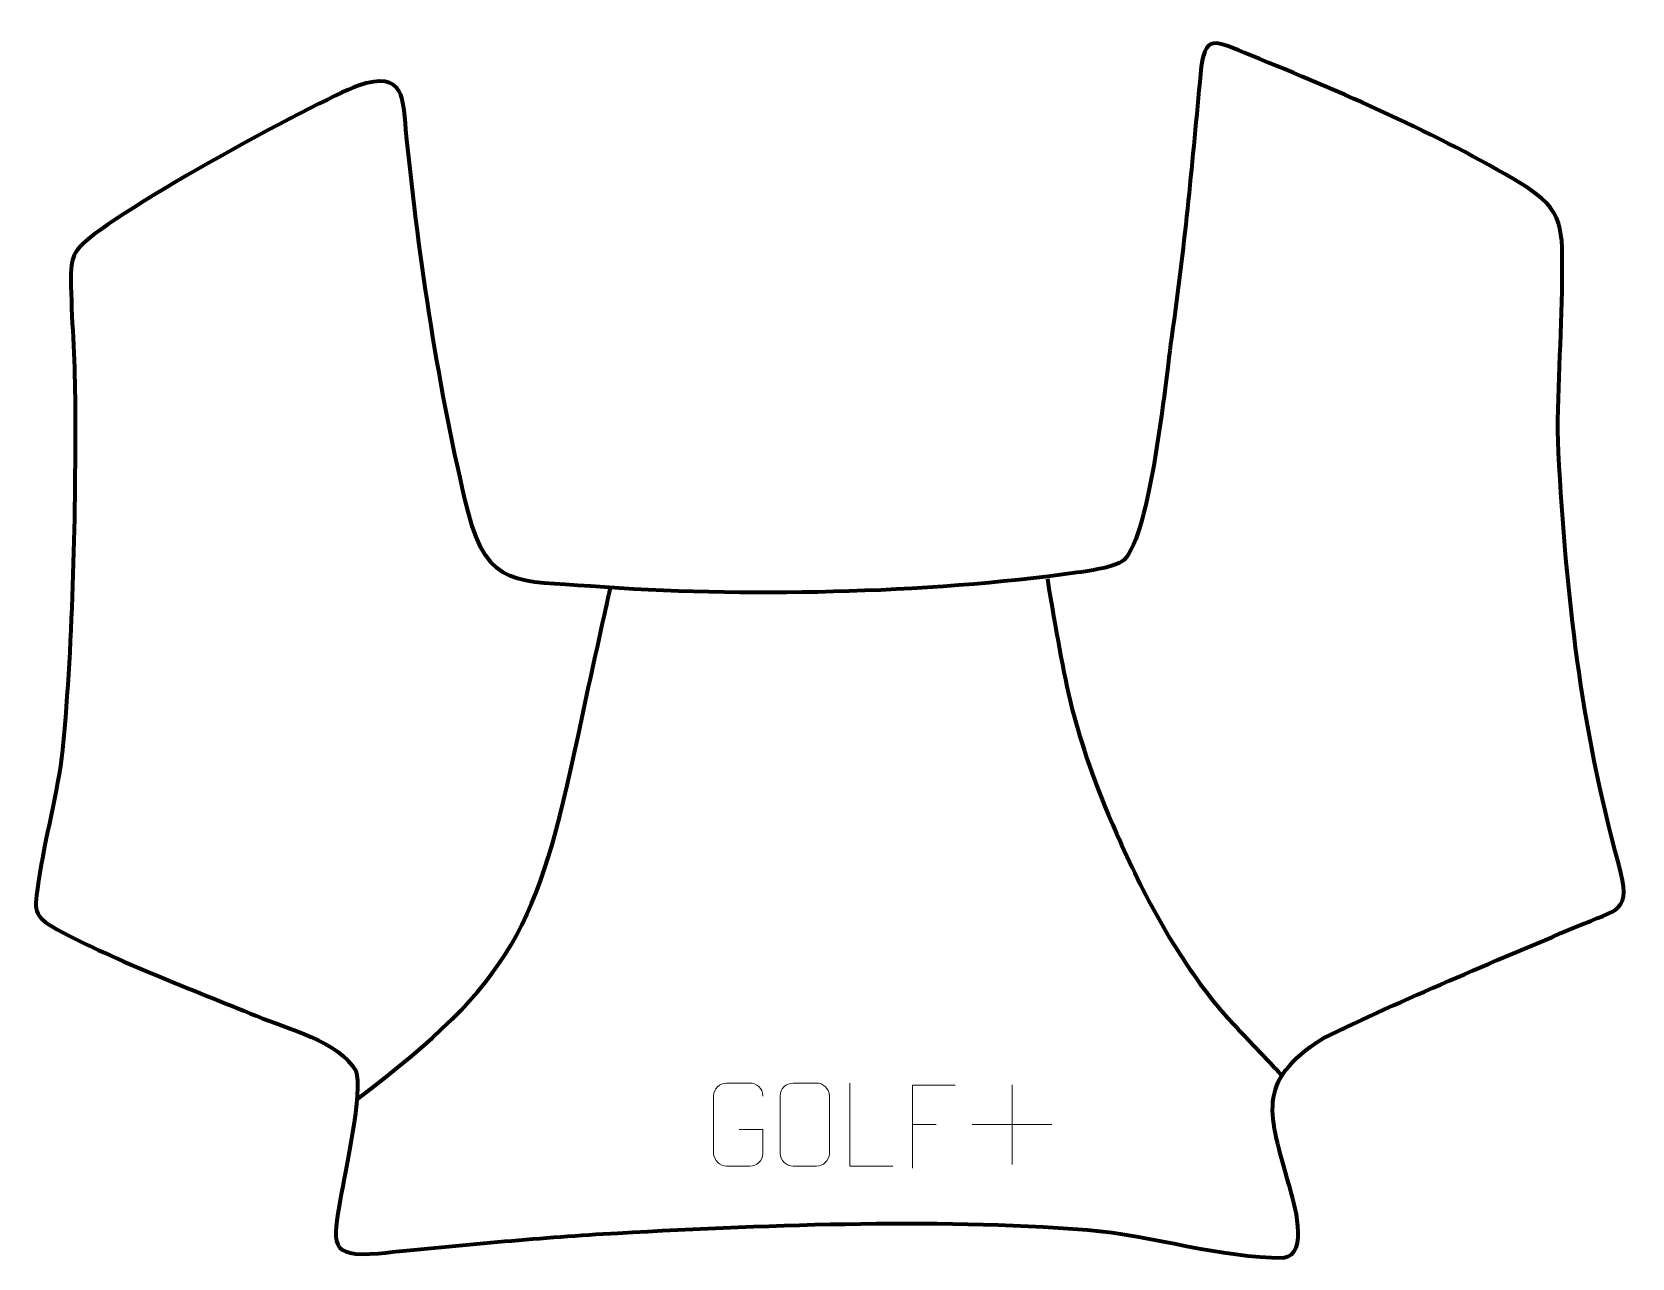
# Model space of a CAD drawing. Header units: millimetres. Extents: x -456 to 26, y 289 to 658.
import ezdxf

# ---------------------------------------------------------------- set-up
doc = ezdxf.new("R2010")
doc.units = ezdxf.units.MM
doc.header["$MEASUREMENT"] = 0
doc.layers.add('layer 1', color=7, linetype='Continuous')
doc.layers.add('layer 2', color=7, linetype='Continuous')

msp = doc.modelspace()

# ---------------------------------------------------------------- linework, layer by layer
at = {"layer": 'layer 1', "color": 140, "lineweight": 158}
for points, knots in [([(-150.1499, 493.5626), (-144.7542, 461.6055), (-142.7163, 447.4168), (-129.3204, 416.9379), (-129.3204, 416.9379), (-121.2499, 398.5756), (-112.1345, 381.3834), (-99.5309, 365.6831), (-99.5309, 365.6831), (-98.5252, 364.4803), (-97.5079, 363.3195), (-96.4711, 362.1444), (-96.4711, 362.1444), (-92.9401, 358.2517), (-89.2937, 354.4395), (-85.673, 350.6296), (-85.673, 350.6296), (-83.9616, 348.8293), (-82.2529, 347.0272), (-80.5467, 345.222), (-80.5467, 345.222), (-80.5467, 345.222), (-79.5209, 344.1316), (-79.5209, 344.1316)], [0, 0, 0, 0, 0.14285714, 0.14285714, 0.14285714, 0.14285714, 0.28571429, 0.28571429, 0.28571429, 0.28571429, 0.42857143, 0.42857143, 0.42857143, 0.42857143, 0.57142857, 0.57142857, 0.57142857, 0.57142857, 0.71428571, 0.71428571, 0.71428571, 0.71428571, 1, 1, 1, 1]), ([(-358.011, 336.8657), (-310.7124, 372.8253), (-303.6885, 388.5476), (-291.3195, 446.6782), (-291.3195, 446.6782), (-288.5931, 459.4918), (-285.7892, 472.2372), (-282.954, 485.0258), (-282.954, 485.0258), (-282.5185, 486.99), (-282.0831, 488.9542), (-281.6476, 490.9184)], [0, 0, 0, 0, 0.25, 0.25, 0.25, 0.25, 0.5, 0.5, 0.5, 0.5, 1, 1, 1, 1])]:
    msp.add_open_spline(points, degree=3, knots=knots, dxfattribs=at)
at = {"layer": 'layer 1', "color": 250, "lineweight": 9}
for points, knots in [([(-242.9165, 327.8583), (-242.9165, 327.8583), (-235.7484, 327.8583), (-235.7484, 327.8583), (-235.7484, 327.8583), (-235.7484, 327.8583), (-235.7484, 320.6902), (-235.7484, 320.6902), (-235.7484, 320.6902), (-235.8881, 318.3668), (-237.5653, 316.8872), (-239.7131, 316.8764), (-239.7131, 316.8764), (-242.0449, 316.8768), (-244.3769, 316.8768), (-246.7084, 316.8764), (-246.7084, 316.8764), (-248.6333, 316.771), (-250.6055, 318.6555), (-250.5943, 320.6728), (-250.5943, 320.6728), (-250.5939, 326.4429), (-250.5939, 332.2126), (-250.5943, 337.9819), (-250.5943, 337.9819), (-250.5901, 340.12), (-248.8433, 341.8392), (-246.691, 341.8258), (-246.691, 341.8258), (-244.3653, 341.8258), (-242.0392, 341.8258), (-239.7131, 341.8258), (-239.7131, 341.8258), (-237.7664, 341.8612), (-235.775, 340.3697), (-235.7484, 337.932)], [0, 0, 0, 0, 0.1, 0.1, 0.1, 0.1, 0.2, 0.2, 0.2, 0.2, 0.3, 0.3, 0.3, 0.3, 0.4, 0.4, 0.4, 0.4, 0.5, 0.5, 0.5, 0.5, 0.6, 0.6, 0.6, 0.6, 0.7, 0.7, 0.7, 0.7, 0.8, 0.8, 0.8, 0.8, 1, 1, 1, 1]), ([(-226.691, 341.8258), (-224.3653, 341.8258), (-222.0392, 341.8258), (-219.7131, 341.8258), (-219.7131, 341.8258), (-217.7665, 341.8614), (-215.7751, 340.3698), (-215.7484, 337.9322), (-215.7484, 337.9322), (-215.7488, 332.1853), (-215.7488, 326.438), (-215.7484, 320.6903), (-215.7484, 320.6903), (-215.8882, 318.3669), (-217.5654, 316.8873), (-219.7131, 316.8765), (-219.7131, 316.8765), (-222.045, 316.8769), (-224.3769, 316.8769), (-226.7084, 316.8765), (-226.7084, 316.8765), (-228.6334, 316.7711), (-230.6055, 318.6556), (-230.5943, 320.6729), (-230.5943, 320.6729), (-230.594, 326.443), (-230.594, 332.2127), (-230.5943, 337.982), (-230.5943, 337.982), (-230.5901, 340.1201), (-228.8434, 341.8393), (-226.691, 341.8258)], [0, 0, 0, 0, 0.11111111, 0.11111111, 0.11111111, 0.11111111, 0.22222222, 0.22222222, 0.22222222, 0.22222222, 0.33333333, 0.33333333, 0.33333333, 0.33333333, 0.44444444, 0.44444444, 0.44444444, 0.44444444, 0.55555556, 0.55555556, 0.55555556, 0.55555556, 0.66666667, 0.66666667, 0.66666667, 0.66666667, 0.77777778, 0.77777778, 0.77777778, 0.77777778, 1, 1, 1, 1]), ([(-196.6969, 316.8725), (-196.6969, 316.8725), (-209.646, 316.8725), (-209.646, 316.8725), (-209.646, 316.8725), (-209.646, 316.8725), (-209.646, 341.8261), (-209.646, 341.8261)], [0, 0, 0, 0, 0.33333333, 0.33333333, 0.33333333, 0.33333333, 1, 1, 1, 1]), ([(-177.8815, 341.229), (-177.8815, 341.229), (-190.7555, 341.229), (-190.7555, 341.229), (-190.7555, 341.229), (-190.7555, 341.229), (-190.7555, 316.2754), (-190.7555, 316.2754)], [0, 0, 0, 0, 0.33333333, 0.33333333, 0.33333333, 0.33333333, 1, 1, 1, 1])]:
    msp.add_open_spline(points, degree=3, knots=knots, dxfattribs=at)
for points in [[(-160.7556, 341.3383), (-160.7556, 341.3383), (-160.7556, 317.3604), (-160.7556, 317.3604)], [(-190.7555, 329.3493), (-190.7555, 329.3493), (-183.5874, 329.3493), (-183.5874, 329.3493)], [(-172.7445, 329.3493), (-172.7445, 329.3493), (-148.7666, 329.3493), (-148.7666, 329.3493)]]:
    msp.add_open_spline(points, degree=3, dxfattribs=at)
at = {"layer": 'layer 2', "color": 242, "lineweight": 158}
msp.add_open_spline([(-357.6739, 641.9631), (-343.2707, 646.7091), (-344.141, 638.3447), (-343.0132, 626.5374), (-343.0132, 626.5374), (-339.1968, 589.2348), (-333.3795, 550.2036), (-324.5225, 513.7701), (-324.5225, 513.7701), (-318.4758, 490.4259), (-309.2717, 493.0971), (-287.5888, 491.3341), (-287.5888, 491.3341), (-242.4156, 487.9471), (-186.6493, 489.0485), (-141.2615, 495.4398), (-141.2615, 495.4398), (-134.328, 496.4161), (-128.0575, 497.596), (-126.3039, 500.0566), (-126.3039, 500.0566), (-118.5162, 510.9838), (-114.6167, 553.5895), (-112.3474, 569.2361), (-112.3474, 569.2361), (-108.7246, 594.9195), (-106.4416, 619.6763), (-104.074, 645.448), (-104.074, 645.448), (-102.909, 658.1298), (-99.8685, 655.5733), (-88.8451, 651.0321), (-88.8451, 651.0321), (-62.029, 640.279), (-32.3771, 627.4186), (-7.6469, 612.56), (-7.6469, 612.56), (5.9964, 604.3627), (4.8154, 598.6779), (4.8074, 583.4341), (4.8074, 583.4341), (4.7982, 566.1164), (3.091, 548.9612), (3.6723, 531.6472), (3.6723, 531.6472), (6.2495, 487.7046), (10.2282, 450.3376), (21.8748, 407.6393), (21.8748, 407.6393), (25.8406, 393.0999), (21.9839, 394.3841), (9.0959, 388.916), (9.0959, 388.916), (-16.1229, 378.1939), (-42.7224, 367.3016), (-67.2362, 355.2197), (-67.2362, 355.2197), (-87.8946, 342.2009), (-83.1759, 332.2708), (-77.3815, 311.1171), (-77.3815, 311.1171), (-76.051, 306.3448), (-70.9632, 290.177), (-79.1604, 289.2947), (-79.1604, 289.2947), (-97.7112, 289.2025), (-118.5992, 295.9439), (-138.0227, 297.7036), (-138.0227, 297.7036), (-185.1418, 301.2809), (-236.5785, 299.1406), (-283.8512, 296.4554), (-283.8512, 296.4554), (-306.4548, 295.0539), (-328.9185, 292.8729), (-351.442, 290.5839), (-351.442, 290.5839), (-366.688, 289.3158), (-365.1796, 293.5135), (-362.8963, 307.2881), (-362.8963, 307.2881), (-361.5828, 314.8159), (-356.0833, 339.6267), (-358.3371, 345.5656), (-358.3371, 345.5656), (-363.4852, 354.468), (-378.7237, 358.096), (-388.2315, 362.0507), (-388.2315, 362.0507), (-407.6439, 370.0761), (-429.9248, 378.2172), (-448.2236, 388.09), (-448.2236, 388.09), (-455.78, 392.167), (-455.0867, 393.8358), (-453.8142, 402.6517), (-453.8142, 402.6517), (-451.9133, 415.8224), (-448.0587, 429.0701), (-446.5716, 442.1305), (-446.5716, 442.1305), (-443.392, 476.2143), (-442.6547, 513.682), (-442.8227, 547.978), (-442.8227, 547.978), (-442.8822, 560.117), (-443.9501, 572.0553), (-444.1075, 583.9478), (-444.1075, 583.9478), (-444.1631, 588.1469), (-443.5175, 590.6544), (-442.1822, 592.5162), (-442.1822, 592.5162), (-435.4329, 601.9277), (-370.1634, 637.3356), (-357.6739, 641.9631)], degree=3, knots=[0, 0, 0, 0, 0.03333333, 0.03333333, 0.03333333, 0.03333333, 0.06666667, 0.06666667, 0.06666667, 0.06666667, 0.1, 0.1, 0.1, 0.1, 0.13333333, 0.13333333, 0.13333333, 0.13333333, 0.16666667, 0.16666667, 0.16666667, 0.16666667, 0.2, 0.2, 0.2, 0.2, 0.23333333, 0.23333333, 0.23333333, 0.23333333, 0.26666667, 0.26666667, 0.26666667, 0.26666667, 0.3, 0.3, 0.3, 0.3, 0.33333333, 0.33333333, 0.33333333, 0.33333333, 0.36666667, 0.36666667, 0.36666667, 0.36666667, 0.4, 0.4, 0.4, 0.4, 0.43333333, 0.43333333, 0.43333333, 0.43333333, 0.46666667, 0.46666667, 0.46666667, 0.46666667, 0.5, 0.5, 0.5, 0.5, 0.53333333, 0.53333333, 0.53333333, 0.53333333, 0.56666667, 0.56666667, 0.56666667, 0.56666667, 0.6, 0.6, 0.6, 0.6, 0.63333333, 0.63333333, 0.63333333, 0.63333333, 0.66666667, 0.66666667, 0.66666667, 0.66666667, 0.7, 0.7, 0.7, 0.7, 0.73333333, 0.73333333, 0.73333333, 0.73333333, 0.76666667, 0.76666667, 0.76666667, 0.76666667, 0.8, 0.8, 0.8, 0.8, 0.83333333, 0.83333333, 0.83333333, 0.83333333, 0.86666667, 0.86666667, 0.86666667, 0.86666667, 0.9, 0.9, 0.9, 0.9, 0.93333333, 0.93333333, 0.93333333, 0.93333333, 1, 1, 1, 1], dxfattribs=at)

doc.saveas('drawing.dxf')
